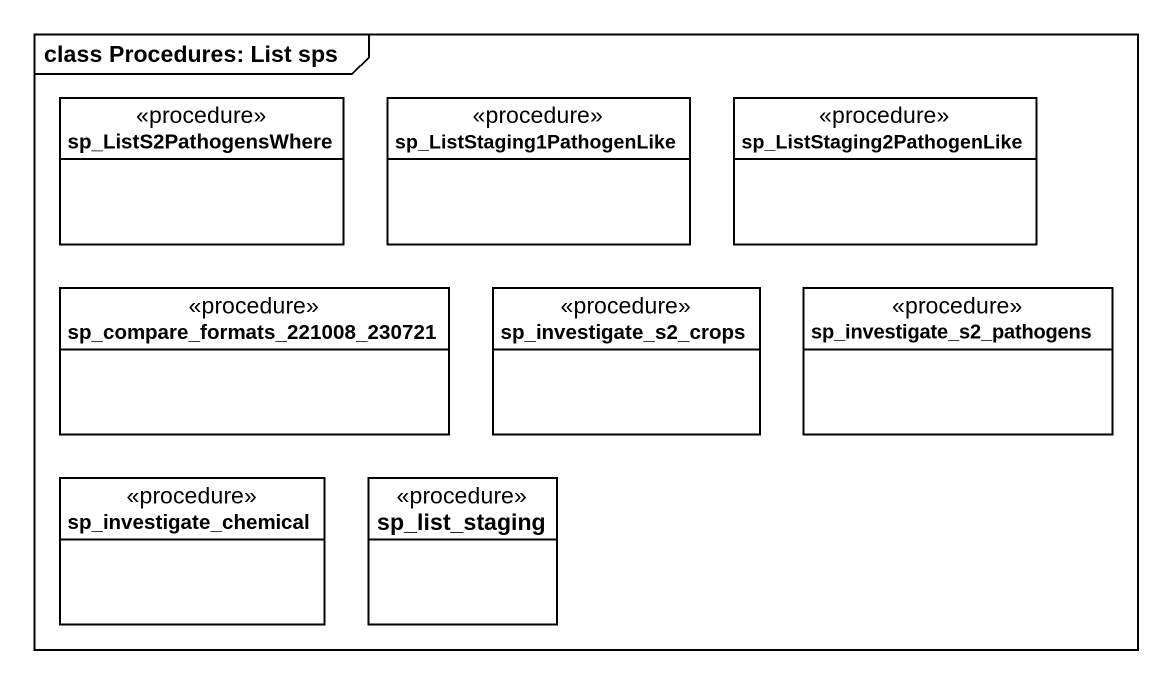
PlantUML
@startuml
mainframe class Procedures: List sps
hide circle
hide empty members
class sp_ListS2PathogensWhere <<procedure>>
class sp_ListStaging1PathogenLike <<procedure>>
class sp_ListStaging2PathogenLike <<procedure>>
class "sp_compare_formats_221008_230721" as sp_compare_formats_221008 <<procedure>>
class sp_investigate_s2_crops <<procedure>>
class sp_investigate_s2_pathogens <<procedure>>
class sp_investigate_chemical <<procedure>>
class sp_list_staging <<procedure>>
@enduml
